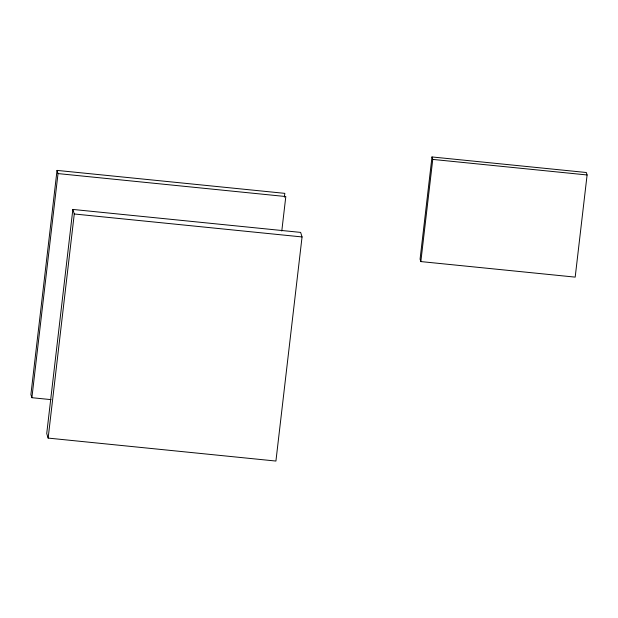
<?xml version="1.0" encoding="UTF-8"?>
<svg xmlns="http://www.w3.org/2000/svg" width="618" height="618" viewBox="0 0 618 618"><rect width="100%" height="100%" fill="white"/><g stroke="black" fill="none" stroke-linecap="round" stroke-linejoin="round"><path stroke-width="0.93" d="M284.373 197.188L284.821 193.357L57.034 170.398L30.9 394.508L31.889 397.698L51.031 399.622M31.889 397.698L58.022 173.588L57.034 170.398M72.854 209.44L46.729 433.55L48.142 438.092L275.922 461.051L302.055 236.941L300.642 232.399L72.854 209.44L74.268 213.982L48.142 438.092M281.785 231.024L285.81 196.547L58.022 173.588M431.99 156.949L420.078 259.112L420.843 261.576L575.188 277.127L587.1 174.971L586.335 172.507L431.99 156.949L432.755 159.413L420.843 261.576M432.755 159.413L587.1 174.971M74.268 213.982L302.055 236.941"/></g></svg>
